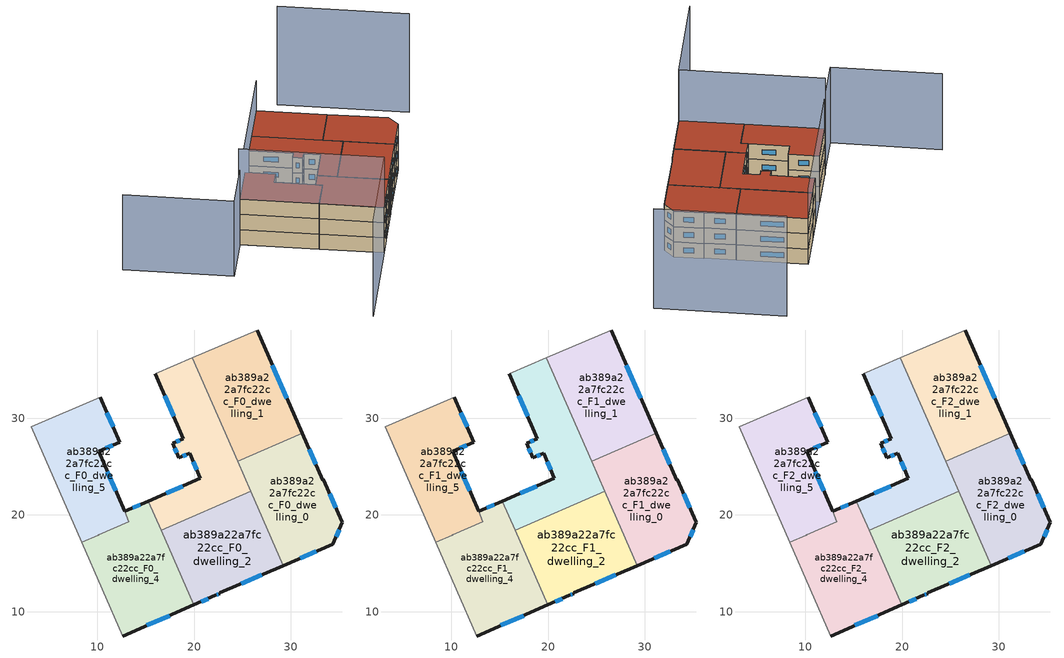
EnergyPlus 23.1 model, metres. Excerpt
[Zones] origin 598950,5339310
ab389a22a7fc22cc_F0_dwelling_0
 floor ground (EU_floor_Construction): 31.17,28.46 33.29,23.6 33.37,23.67 35.32,19.27 34.37,16.99 29.22,14.77 24.51,25.54 z0
 wall outside (EU_wall_Construction): 29.22,14.77 34.37,16.99 35.32,19.27 33.37,23.67 33.29,23.6 31.17,28.46 z0:3
 wall to ab389a22a7fc22cc_F0_dwelling_1 (EU_wall_Construction): 31.17,28.46 24.51,25.54 z0:3
 wall to ab389a22a7fc22cc_F0_dwelling_2 (EU_wall_Construction): 25.86,22.46 29.22,14.77 z0:3
 wall to ab389a22a7fc22cc_F0_dwelling_3 (EU_wall_Construction): 24.51,25.54 25.86,22.46 z0:3
 window (EU_Window_Construction): 34.69,17.76 34.99,18.49 / 30.97,15.52 32.62,16.23 / 32.57,25.25 31.89,26.8 / 34.65,20.76 34.03,22.17 z1.02:1.98
ab389a22a7fc22cc_F0_dwelling_1
 floor ground (EU_floor_Construction): 26.51,39.12 31.17,28.46 24.51,25.54 19.83,36.25 z0
 wall outside (EU_wall_Construction): 31.17,28.46 26.51,39.12 z0:3
 wall adiabatic (EU_wall_Construction): 26.51,39.12 19.83,36.25 z0:3
 wall to ab389a22a7fc22cc_F0_dwelling_3 (EU_wall_Construction): 19.83,36.25 24.51,25.54 z0:3
 window (EU_Window_Construction): 29.59,32.08 28.1,35.49 z1.02:1.98
ab389a22a7fc22cc_F0_dwelling_2
 floor ground (EU_floor_Construction): 25.86,22.46 29.22,14.77 22.66,11.94 22.68,11.88 22.22,11.67 19.97,10.69 16.6,18.41 z0
 wall outside (EU_wall_Construction): 19.97,10.69 22.22,11.67 22.68,11.88 22.66,11.94 29.22,14.77 z0:3
 wall to ab389a22a7fc22cc_F0_dwelling_3 (EU_wall_Construction): 25.86,22.46 16.6,18.41 z0:3
 wall to ab389a22a7fc22cc_F0_dwelling_4 (EU_wall_Construction): 16.6,18.41 19.97,10.69 z0:3
 window (EU_Window_Construction): 22.37,11.74 22.52,11.81 / 20.74,11.03 21.45,11.34 / 24.89,12.9 26.99,13.81 z1.02:1.98
ab389a22a7fc22cc_F0_dwelling_3
 floor ground (EU_floor_Construction): 19.83,36.25 25.86,22.46 16.6,18.41 15.28,21.44 20.66,23.79 19.55,26.37 18.43,25.89 17.78,27.42 18.9,27.9 16.01,34.61 z0
 wall outside (EU_wall_Construction): 16.01,34.61 18.9,27.9 17.78,27.42 18.43,25.89 19.55,26.37 20.66,23.79 15.28,21.44 z0:3
 wall adiabatic (EU_wall_Construction): 19.83,36.25 16.01,34.61 z0:3
 wall to ab389a22a7fc22cc_F0_dwelling_4 (EU_wall_Construction): 15.28,21.44 16.6,18.41 z0:3
 window (EU_Window_Construction): 18.83,22.99 17.11,22.24 / 19.93,25.49 20.28,24.67 / 18.81,26.05 19.17,26.21 / 18,26.9 18.21,26.41 / 18.52,27.74 18.16,27.58 / 16.99,32.33 17.92,30.18 z1.02:1.98
ab389a22a7fc22cc_F0_dwelling_4
 floor ground (EU_floor_Construction): 15.28,21.44 19.97,10.69 12.63,7.48 8.4,17.18 10.08,17.91 10.18,17.96 13.28,19.31 12.82,20.36 z0
 wall outside (EU_wall_Construction): 15.28,21.44 12.82,20.36 / 12.63,7.48 19.97,10.69 z0:3
 wall adiabatic (EU_wall_Construction): 8.4,17.18 12.63,7.48 z0:3
 wall to ab389a22a7fc22cc_F0_dwelling_5 (EU_wall_Construction): 10.07,17.91 8.4,17.18 / 12.82,20.36 13.28,19.31 10.18,17.96 10.08,17.91 z0:3
 window (EU_Window_Construction): 14.44,21.07 13.66,20.73 / 15.13,8.58 17.48,9.6 z1.02:1.98
ab389a22a7fc22cc_F0_dwelling_5
 floor ground (EU_floor_Construction): 10.31,32.17 12.32,27.51 10.14,26.57 13.28,19.31 10.18,17.96 10.08,17.91 8.4,17.18 3.18,29.11 z0
 wall outside (EU_wall_Construction): 12.82,20.36 10.14,26.57 12.32,27.51 10.31,32.17 z0:3
 wall adiabatic (EU_wall_Construction): 10.31,32.17 3.18,29.11 8.4,17.18 z0:3
 window (EU_Window_Construction): 11.64,29.09 11,30.58 / 10.88,26.89 11.58,27.19 / 11.91,22.48 11.05,24.46 z1.02:1.98
ab389a22a7fc22cc_F1_dwelling_0
 floor to ab389a22a7fc22cc_F0_dwelling_0 (EU_floor_Construction): 31.17,28.46 33.29,23.6 33.37,23.67 35.32,19.27 34.37,16.99 29.22,14.77 24.51,25.54 z3
 wall outside (EU_wall_Construction): 29.22,14.77 34.37,16.99 35.32,19.27 33.37,23.67 33.29,23.6 31.17,28.46 z3:6
 wall to ab389a22a7fc22cc_F1_dwelling_1 (EU_wall_Construction): 31.17,28.46 24.51,25.54 z3:6
 wall to ab389a22a7fc22cc_F1_dwelling_2 (EU_wall_Construction): 25.86,22.46 29.22,14.77 z3:6
 wall to ab389a22a7fc22cc_F1_dwelling_3 (EU_wall_Construction): 24.51,25.54 25.86,22.46 z3:6
 window (EU_Window_Construction): 34.69,17.76 34.99,18.49 / 30.97,15.52 32.62,16.23 / 32.57,25.25 31.89,26.8 / 34.65,20.76 34.03,22.17 z4.02:4.98
ab389a22a7fc22cc_F1_dwelling_1
 floor to ab389a22a7fc22cc_F0_dwelling_1 (EU_floor_Construction): 26.51,39.12 31.17,28.46 24.51,25.54 19.83,36.25 z3
 wall outside (EU_wall_Construction): 31.17,28.46 26.51,39.12 z3:6
 wall adiabatic (EU_wall_Construction): 26.51,39.12 19.83,36.25 z3:6
 wall to ab389a22a7fc22cc_F1_dwelling_3 (EU_wall_Construction): 19.83,36.25 24.51,25.54 z3:6
 window (EU_Window_Construction): 29.59,32.08 28.1,35.49 z4.02:4.98
ab389a22a7fc22cc_F1_dwelling_2
 floor to ab389a22a7fc22cc_F0_dwelling_2 (EU_floor_Construction): 25.86,22.46 29.22,14.77 22.66,11.94 22.68,11.88 22.22,11.67 19.97,10.69 16.6,18.41 z3
 wall outside (EU_wall_Construction): 19.97,10.69 22.22,11.67 22.68,11.88 22.66,11.94 29.22,14.77 z3:6
 wall to ab389a22a7fc22cc_F1_dwelling_3 (EU_wall_Construction): 25.86,22.46 16.6,18.41 z3:6
 wall to ab389a22a7fc22cc_F1_dwelling_4 (EU_wall_Construction): 16.6,18.41 19.97,10.69 z3:6
 window (EU_Window_Construction): 22.37,11.74 22.52,11.81 / 20.74,11.03 21.45,11.34 / 24.89,12.9 26.99,13.81 z4.02:4.98
ab389a22a7fc22cc_F1_dwelling_3
 floor to ab389a22a7fc22cc_F0_dwelling_3 (EU_floor_Construction): 19.83,36.25 25.86,22.46 16.6,18.41 15.28,21.44 20.66,23.79 19.55,26.37 18.43,25.89 17.78,27.42 18.9,27.9 16.01,34.61 z3
 wall outside (EU_wall_Construction): 16.01,34.61 18.9,27.9 17.78,27.42 18.43,25.89 19.55,26.37 20.66,23.79 15.28,21.44 z3:6
 wall adiabatic (EU_wall_Construction): 19.83,36.25 16.01,34.61 z3:6
 wall to ab389a22a7fc22cc_F1_dwelling_4 (EU_wall_Construction): 15.28,21.44 16.6,18.41 z3:6
 window (EU_Window_Construction): 18.83,22.99 17.11,22.24 / 19.93,25.49 20.28,24.67 / 18.81,26.05 19.17,26.21 / 18,26.9 18.21,26.41 / 18.52,27.74 18.16,27.58 / 16.99,32.33 17.92,30.18 z4.02:4.98
ab389a22a7fc22cc_F1_dwelling_4
 floor to ab389a22a7fc22cc_F0_dwelling_4 (EU_floor_Construction): 15.28,21.44 19.97,10.69 12.63,7.48 8.4,17.18 10.08,17.91 10.18,17.96 13.28,19.31 12.82,20.36 z3
 wall outside (EU_wall_Construction): 15.28,21.44 12.82,20.36 / 12.63,7.48 19.97,10.69 z3:6
 wall adiabatic (EU_wall_Construction): 8.4,17.18 12.63,7.48 z3:6
 wall to ab389a22a7fc22cc_F1_dwelling_5 (EU_wall_Construction): 10.07,17.91 8.4,17.18 / 12.82,20.36 13.28,19.31 10.18,17.96 10.08,17.91 z3:6
 window (EU_Window_Construction): 14.44,21.07 13.66,20.73 / 15.13,8.58 17.48,9.6 z4.02:4.98
ab389a22a7fc22cc_F1_dwelling_5
 floor to ab389a22a7fc22cc_F0_dwelling_5 (EU_floor_Construction): 10.31,32.17 12.32,27.51 10.14,26.57 13.28,19.31 10.18,17.96 10.08,17.91 8.4,17.18 3.18,29.11 z3
 wall outside (EU_wall_Construction): 12.82,20.36 10.14,26.57 12.32,27.51 10.31,32.17 z3:6
 wall adiabatic (EU_wall_Construction): 10.31,32.17 3.18,29.11 8.4,17.18 z3:6
 window (EU_Window_Construction): 11.64,29.09 11,30.58 / 10.88,26.89 11.58,27.19 / 11.91,22.48 11.05,24.46 z4.02:4.98
ab389a22a7fc22cc_F2_dwelling_0
 floor to ab389a22a7fc22cc_F1_dwelling_0 (EU_floor_Construction): 31.17,28.46 33.29,23.6 33.37,23.67 35.32,19.27 34.37,16.99 29.22,14.77 24.51,25.54 z6
 wall outside (EU_wall_Construction): 29.22,14.77 34.37,16.99 35.32,19.27 33.37,23.67 33.29,23.6 31.17,28.46 z6:9
 wall to ab389a22a7fc22cc_F2_dwelling_1 (EU_wall_Construction): 31.17,28.46 24.51,25.54 z6:9
 wall to ab389a22a7fc22cc_F2_dwelling_2 (EU_wall_Construction): 25.86,22.46 29.22,14.77 z6:9
 wall to ab389a22a7fc22cc_F2_dwelling_3 (EU_wall_Construction): 24.51,25.54 25.86,22.46 z6:9
 window (EU_Window_Construction): 34.69,17.76 34.99,18.49 / 30.97,15.52 32.62,16.23 / 32.57,25.25 31.89,26.8 / 34.65,20.76 34.03,22.17 z7.02:7.98
 roof outside (EU_roof_Construction): 34.37,16.99 35.32,19.27 33.37,23.67 33.29,23.6 31.17,28.46 24.51,25.54 29.22,14.77 z9
ab389a22a7fc22cc_F2_dwelling_1
 floor to ab389a22a7fc22cc_F1_dwelling_1 (EU_floor_Construction): 26.51,39.12 31.17,28.46 24.51,25.54 19.83,36.25 z6
 wall outside (EU_wall_Construction): 31.17,28.46 26.51,39.12 z6:9
 wall adiabatic (EU_wall_Construction): 26.51,39.12 19.83,36.25 z6:9
 wall to ab389a22a7fc22cc_F2_dwelling_3 (EU_wall_Construction): 19.83,36.25 24.51,25.54 z6:9
 window (EU_Window_Construction): 29.59,32.08 28.1,35.49 z7.02:7.98
 roof outside (EU_roof_Construction): 31.17,28.46 26.51,39.12 19.83,36.25 24.51,25.54 z9
ab389a22a7fc22cc_F2_dwelling_2
 floor to ab389a22a7fc22cc_F1_dwelling_2 (EU_floor_Construction): 25.86,22.46 29.22,14.77 22.66,11.94 22.68,11.88 22.22,11.67 19.97,10.69 16.6,18.41 z6
 wall outside (EU_wall_Construction): 19.97,10.69 22.22,11.67 22.68,11.88 22.66,11.94 29.22,14.77 z6:9
 wall to ab389a22a7fc22cc_F2_dwelling_3 (EU_wall_Construction): 25.86,22.46 16.6,18.41 z6:9
 wall to ab389a22a7fc22cc_F2_dwelling_4 (EU_wall_Construction): 16.6,18.41 19.97,10.69 z6:9
 window (EU_Window_Construction): 22.37,11.74 22.52,11.81 / 20.74,11.03 21.45,11.34 / 24.89,12.9 26.99,13.81 z7.02:7.98
 roof outside (EU_roof_Construction): 29.22,14.77 25.86,22.46 16.6,18.41 19.97,10.69 22.22,11.67 22.68,11.88 22.66,11.94 z9
ab389a22a7fc22cc_F2_dwelling_3
 floor to ab389a22a7fc22cc_F1_dwelling_3 (EU_floor_Construction): 19.83,36.25 25.86,22.46 16.6,18.41 15.28,21.44 20.66,23.79 19.55,26.37 18.43,25.89 17.78,27.42 18.9,27.9 16.01,34.61 z6
 wall outside (EU_wall_Construction): 16.01,34.61 18.9,27.9 17.78,27.42 18.43,25.89 19.55,26.37 20.66,23.79 15.28,21.44 z6:9
 wall adiabatic (EU_wall_Construction): 19.83,36.25 16.01,34.61 z6:9
 wall to ab389a22a7fc22cc_F2_dwelling_4 (EU_wall_Construction): 15.28,21.44 16.6,18.41 z6:9
 window (EU_Window_Construction): 18.83,22.99 17.11,22.24 / 19.93,25.49 20.28,24.67 / 18.81,26.05 19.17,26.21 / 18,26.9 18.21,26.41 / 18.52,27.74 18.16,27.58 / 16.99,32.33 17.92,30.18 z7.02:7.98
 roof outside (EU_roof_Construction): 25.86,22.46 19.83,36.25 16.01,34.61 18.9,27.9 17.78,27.42 18.43,25.89 19.55,26.37 20.66,23.79 15.28,21.44 16.6,18.41 z9
ab389a22a7fc22cc_F2_dwelling_4
 floor to ab389a22a7fc22cc_F1_dwelling_4 (EU_floor_Construction): 15.28,21.44 19.97,10.69 12.63,7.48 8.4,17.18 10.08,17.91 10.18,17.96 13.28,19.31 12.82,20.36 z6
 wall outside (EU_wall_Construction): 15.28,21.44 12.82,20.36 / 12.63,7.48 19.97,10.69 z6:9
 wall adiabatic (EU_wall_Construction): 8.4,17.18 12.63,7.48 z6:9
 wall to ab389a22a7fc22cc_F2_dwelling_5 (EU_wall_Construction): 10.07,17.91 8.4,17.18 / 12.82,20.36 13.28,19.31 10.18,17.96 10.08,17.91 z6:9
 window (EU_Window_Construction): 14.44,21.07 13.66,20.73 / 15.13,8.58 17.48,9.6 z7.02:7.98
 roof outside (EU_roof_Construction): 19.97,10.69 15.28,21.44 12.82,20.36 13.28,19.31 10.18,17.96 10.08,17.91 8.4,17.18 12.63,7.48 z9
ab389a22a7fc22cc_F2_dwelling_5
 floor to ab389a22a7fc22cc_F1_dwelling_5 (EU_floor_Construction): 10.31,32.17 12.32,27.51 10.14,26.57 13.28,19.31 10.18,17.96 10.08,17.91 8.4,17.18 3.18,29.11 z6
 wall outside (EU_wall_Construction): 12.82,20.36 10.14,26.57 12.32,27.51 10.31,32.17 z6:9
 wall adiabatic (EU_wall_Construction): 10.31,32.17 3.18,29.11 8.4,17.18 z6:9
 window (EU_Window_Construction): 11.64,29.09 11,30.58 / 10.88,26.89 11.58,27.19 / 11.91,22.48 11.05,24.46 z7.02:7.98
 roof outside (EU_roof_Construction): 13.28,19.31 10.14,26.57 12.32,27.51 10.31,32.17 3.18,29.11 8.4,17.18 10.07,17.91 10.18,17.96 z9
shading: 3.14,29.21 12.63,7.48 / 12.63,7.48 -3.9,0.26 z0:19; 26.51,39.12 -5.09,25.52 / -5.09,25.52 -12.28,42.23 z0:14.9; 49.51,23.45 40.89,43.22 z0:19.6
[Building]
EU S2 Campaign: North Axis=0; Terrain=City; Solar Distribution=FullExterior
[Site:Location]
Vienna: Latitude=48; Longitude=16.5; Time Zone=1; Elevation=183
[SizingPeriod:WeatherFileDays]
AnnualSizingPeriod: Begin Month=1; Begin Day of Month=1; End Month=12; End Day of Month=31; Day of Week for Start Day=Monday; Use Weather File Daylight Saving Period=No; Use Weather File Rain and Snow Indicators=No
[MATERIAL]
EU_InternalMass_Material: Roughness=MediumRough; Thickness=0.1; Conductivity=1; Density=1800; Specific Heat=900; Thermal Absorptance=0.9; Solar Absorptance=0.7; Visible Absorptance=0.7
[MATERIAL:NOMASS] Roughness=MediumRough; Thermal Absorptance=0.9; Solar Absorptance=0.7; Visible Absorptance=0.7
Name | Thermal Resistance
EU_wall_NoMass | 0.942466
EU_roof_NoMass | 0.551687
EU_floor_NoMass | 0.66527
[WINDOWMATERIAL:SIMPLEGLAZINGSYSTEM]
EU_Window_SimpleGlazing: UFactor=2.03367; Solar Heat Gain Coefficient=0.65; Visible Transmittance=0.65
[CONSTRUCTION]
EU_wall_Construction: EU_wall_NoMass
EU_roof_Construction: EU_roof_NoMass
EU_floor_Construction: EU_floor_NoMass
EU_Window_Construction: EU_Window_SimpleGlazing
EU_InternalMass_Construction: EU_InternalMass_Material
[ZONE] Type=1; Multiplier=1; Ceiling Height=autocalculate; Floor Area=autocalculate; Part of Total Floor Area=Yes
Name | Volume
ab389a22a7fc22cc_F0_dwelling_0; ab389a22a7fc22cc_F1_dwelling_0; ab389a22a7fc22cc_F2_dwelling_0 | 254.27
ab389a22a7fc22cc_F0_dwelling_1; ab389a22a7fc22cc_F1_dwelling_1; ab389a22a7fc22cc_F2_dwelling_1 | 254.29
ab389a22a7fc22cc_F0_dwelling_2; ab389a22a7fc22cc_F1_dwelling_2; ab389a22a7fc22cc_F2_dwelling_2 | 254.299
ab389a22a7fc22cc_F0_dwelling_3; ab389a22a7fc22cc_F1_dwelling_3; ab389a22a7fc22cc_F2_dwelling_3 | 254.271
ab389a22a7fc22cc_F0_dwelling_4; ab389a22a7fc22cc_F1_dwelling_4; ab389a22a7fc22cc_F2_dwelling_4 | 263.511
ab389a22a7fc22cc_F0_dwelling_5; ab389a22a7fc22cc_F1_dwelling_5; ab389a22a7fc22cc_F2_dwelling_5 | 245.078
[INTERNALMASS] Construction=EU_InternalMass_Construction
Name | Zone or ZoneList | Surface Area
ab389a22a7fc22cc_F0_dwelling_0_EU_InternalMass | ab389a22a7fc22cc_F0_dwelling_0 | 84.7564
ab389a22a7fc22cc_F0_dwelling_1_EU_InternalMass | ab389a22a7fc22cc_F0_dwelling_1 | 84.7631
ab389a22a7fc22cc_F0_dwelling_2_EU_InternalMass | ab389a22a7fc22cc_F0_dwelling_2 | 84.7661
ab389a22a7fc22cc_F0_dwelling_3_EU_InternalMass | ab389a22a7fc22cc_F0_dwelling_3 | 84.7571
ab389a22a7fc22cc_F0_dwelling_4_EU_InternalMass | ab389a22a7fc22cc_F0_dwelling_4 | 87.8358
ab389a22a7fc22cc_F0_dwelling_5_EU_InternalMass | ab389a22a7fc22cc_F0_dwelling_5 | 81.6896
ab389a22a7fc22cc_F1_dwelling_0_EU_InternalMass | ab389a22a7fc22cc_F1_dwelling_0 | 84.7564
ab389a22a7fc22cc_F1_dwelling_1_EU_InternalMass | ab389a22a7fc22cc_F1_dwelling_1 | 84.7631
ab389a22a7fc22cc_F1_dwelling_2_EU_InternalMass | ab389a22a7fc22cc_F1_dwelling_2 | 84.7661
ab389a22a7fc22cc_F1_dwelling_3_EU_InternalMass | ab389a22a7fc22cc_F1_dwelling_3 | 84.7571
ab389a22a7fc22cc_F1_dwelling_4_EU_InternalMass | ab389a22a7fc22cc_F1_dwelling_4 | 87.8358
ab389a22a7fc22cc_F1_dwelling_5_EU_InternalMass | ab389a22a7fc22cc_F1_dwelling_5 | 81.6896
ab389a22a7fc22cc_F2_dwelling_0_EU_InternalMass | ab389a22a7fc22cc_F2_dwelling_0 | 84.7564
ab389a22a7fc22cc_F2_dwelling_1_EU_InternalMass | ab389a22a7fc22cc_F2_dwelling_1 | 84.7631
ab389a22a7fc22cc_F2_dwelling_2_EU_InternalMass | ab389a22a7fc22cc_F2_dwelling_2 | 84.7661
ab389a22a7fc22cc_F2_dwelling_3_EU_InternalMass | ab389a22a7fc22cc_F2_dwelling_3 | 84.7571
ab389a22a7fc22cc_F2_dwelling_4_EU_InternalMass | ab389a22a7fc22cc_F2_dwelling_4 | 87.8358
ab389a22a7fc22cc_F2_dwelling_5_EU_InternalMass | ab389a22a7fc22cc_F2_dwelling_5 | 81.6896
[OTHEREQUIPMENT] Fuel Type=Electricity; Design Level Calculation Method=Watts/Area; Power per Zone Floor Area=1; Fraction Latent=0; Fraction Radiant=0; Fraction Lost=0; Carbon Dioxide Generation Rate=0; EndUse Subcategory=EU_Step8_InternalGains
Name | Zone or ZoneList or Space or SpaceList | Schedule
EU_Step8_InternalGain_ab389a22a7fc22cc_F0_dwelling_0_f000 | ab389a22a7fc22cc_F0_dwelling_0 | EU_Step8_GainSchedule_ab389a22a7fc22cc_F0_dwelling_0_f000
EU_Step8_InternalGain_ab389a22a7fc22cc_F0_dwelling_1_f000 | ab389a22a7fc22cc_F0_dwelling_1 | EU_Step8_GainSchedule_ab389a22a7fc22cc_F0_dwelling_1_f000
EU_Step8_InternalGain_ab389a22a7fc22cc_F0_dwelling_2_f000 | ab389a22a7fc22cc_F0_dwelling_2 | EU_Step8_GainSchedule_ab389a22a7fc22cc_F0_dwelling_2_f000
EU_Step8_InternalGain_ab389a22a7fc22cc_F0_dwelling_3_f000 | ab389a22a7fc22cc_F0_dwelling_3 | EU_Step8_GainSchedule_ab389a22a7fc22cc_F0_dwelling_3_f000
EU_Step8_InternalGain_ab389a22a7fc22cc_F0_dwelling_4_f000 | ab389a22a7fc22cc_F0_dwelling_4 | EU_Step8_GainSchedule_ab389a22a7fc22cc_F0_dwelling_4_f000
EU_Step8_InternalGain_ab389a22a7fc22cc_F0_dwelling_5_f000 | ab389a22a7fc22cc_F0_dwelling_5 | EU_Step8_GainSchedule_ab389a22a7fc22cc_F0_dwelling_5_f000
EU_Step8_InternalGain_ab389a22a7fc22cc_F1_dwelling_0_f000 | ab389a22a7fc22cc_F1_dwelling_0 | EU_Step8_GainSchedule_ab389a22a7fc22cc_F1_dwelling_0_f000
EU_Step8_InternalGain_ab389a22a7fc22cc_F1_dwelling_1_f000 | ab389a22a7fc22cc_F1_dwelling_1 | EU_Step8_GainSchedule_ab389a22a7fc22cc_F1_dwelling_1_f000
EU_Step8_InternalGain_ab389a22a7fc22cc_F1_dwelling_2_f000 | ab389a22a7fc22cc_F1_dwelling_2 | EU_Step8_GainSchedule_ab389a22a7fc22cc_F1_dwelling_2_f000
EU_Step8_InternalGain_ab389a22a7fc22cc_F1_dwelling_3_f000 | ab389a22a7fc22cc_F1_dwelling_3 | EU_Step8_GainSchedule_ab389a22a7fc22cc_F1_dwelling_3_f000
EU_Step8_InternalGain_ab389a22a7fc22cc_F1_dwelling_4_f000 | ab389a22a7fc22cc_F1_dwelling_4 | EU_Step8_GainSchedule_ab389a22a7fc22cc_F1_dwelling_4_f000
EU_Step8_InternalGain_ab389a22a7fc22cc_F1_dwelling_5_f000 | ab389a22a7fc22cc_F1_dwelling_5 | EU_Step8_GainSchedule_ab389a22a7fc22cc_F1_dwelling_5_f000
EU_Step8_InternalGain_ab389a22a7fc22cc_F2_dwelling_0_f000 | ab389a22a7fc22cc_F2_dwelling_0 | EU_Step8_GainSchedule_ab389a22a7fc22cc_F2_dwelling_0_f000
EU_Step8_InternalGain_ab389a22a7fc22cc_F2_dwelling_1_f000 | ab389a22a7fc22cc_F2_dwelling_1 | EU_Step8_GainSchedule_ab389a22a7fc22cc_F2_dwelling_1_f000
EU_Step8_InternalGain_ab389a22a7fc22cc_F2_dwelling_2_f000 | ab389a22a7fc22cc_F2_dwelling_2 | EU_Step8_GainSchedule_ab389a22a7fc22cc_F2_dwelling_2_f000
EU_Step8_InternalGain_ab389a22a7fc22cc_F2_dwelling_3_f000 | ab389a22a7fc22cc_F2_dwelling_3 | EU_Step8_GainSchedule_ab389a22a7fc22cc_F2_dwelling_3_f000
EU_Step8_InternalGain_ab389a22a7fc22cc_F2_dwelling_4_f000 | ab389a22a7fc22cc_F2_dwelling_4 | EU_Step8_GainSchedule_ab389a22a7fc22cc_F2_dwelling_4_f000
EU_Step8_InternalGain_ab389a22a7fc22cc_F2_dwelling_5_f000 | ab389a22a7fc22cc_F2_dwelling_5 | EU_Step8_GainSchedule_ab389a22a7fc22cc_F2_dwelling_5_f000
[ZONEVENTILATION:DESIGNFLOWRATE] Schedule=EU_AlwaysOn; Design Flow Rate Calculation Method=AirChanges/Hour; Air Changes per Hour=0.530523; Ventilation Type=Natural; Fan Pressure Rise=0; Fan Total Efficiency=1; Constant Term Coefficient=1; Temperature Term Coefficient=0; Velocity Term Coefficient=0; Velocity Squared Term Coefficient=0; Minimum Indoor Temperature=-100; Maximum Indoor Temperature=100; Delta Temperature=-100; Minimum Outdoor Temperature=-100; Maximum Outdoor Temperature=100; Maximum Wind Speed=40
Name | Zone or ZoneList or Space or SpaceList
EU_ConstantAir_ab389a22a7fc22cc_F0_dwelling_0 | ab389a22a7fc22cc_F0_dwelling_0
EU_ConstantAir_ab389a22a7fc22cc_F0_dwelling_1 | ab389a22a7fc22cc_F0_dwelling_1
EU_ConstantAir_ab389a22a7fc22cc_F0_dwelling_2 | ab389a22a7fc22cc_F0_dwelling_2
EU_ConstantAir_ab389a22a7fc22cc_F0_dwelling_3 | ab389a22a7fc22cc_F0_dwelling_3
EU_ConstantAir_ab389a22a7fc22cc_F0_dwelling_4 | ab389a22a7fc22cc_F0_dwelling_4
EU_ConstantAir_ab389a22a7fc22cc_F0_dwelling_5 | ab389a22a7fc22cc_F0_dwelling_5
EU_ConstantAir_ab389a22a7fc22cc_F1_dwelling_0 | ab389a22a7fc22cc_F1_dwelling_0
EU_ConstantAir_ab389a22a7fc22cc_F1_dwelling_1 | ab389a22a7fc22cc_F1_dwelling_1
EU_ConstantAir_ab389a22a7fc22cc_F1_dwelling_2 | ab389a22a7fc22cc_F1_dwelling_2
EU_ConstantAir_ab389a22a7fc22cc_F1_dwelling_3 | ab389a22a7fc22cc_F1_dwelling_3
EU_ConstantAir_ab389a22a7fc22cc_F1_dwelling_4 | ab389a22a7fc22cc_F1_dwelling_4
EU_ConstantAir_ab389a22a7fc22cc_F1_dwelling_5 | ab389a22a7fc22cc_F1_dwelling_5
EU_ConstantAir_ab389a22a7fc22cc_F2_dwelling_0 | ab389a22a7fc22cc_F2_dwelling_0
EU_ConstantAir_ab389a22a7fc22cc_F2_dwelling_1 | ab389a22a7fc22cc_F2_dwelling_1
EU_ConstantAir_ab389a22a7fc22cc_F2_dwelling_2 | ab389a22a7fc22cc_F2_dwelling_2
EU_ConstantAir_ab389a22a7fc22cc_F2_dwelling_3 | ab389a22a7fc22cc_F2_dwelling_3
EU_ConstantAir_ab389a22a7fc22cc_F2_dwelling_4 | ab389a22a7fc22cc_F2_dwelling_4
EU_ConstantAir_ab389a22a7fc22cc_F2_dwelling_5 | ab389a22a7fc22cc_F2_dwelling_5
[HVACTEMPLATE:THERMOSTAT] Constant Heating Setpoint=20; Constant Cooling Setpoint=50
EU_HeatOnly_ab389a22a7fc22cc_F0_dwelling_0; EU_HeatOnly_ab389a22a7fc22cc_F0_dwelling_1; EU_HeatOnly_ab389a22a7fc22cc_F0_dwelling_2; EU_HeatOnly_ab389a22a7fc22cc_F0_dwelling_3; EU_HeatOnly_ab389a22a7fc22cc_F0_dwelling_4; EU_HeatOnly_ab389a22a7fc22cc_F0_dwelling_5; EU_HeatOnly_ab389a22a7fc22cc_F1_dwelling_0; EU_HeatOnly_ab389a22a7fc22cc_F1_dwelling_1; EU_HeatOnly_ab389a22a7fc22cc_F1_dwelling_2; EU_HeatOnly_ab389a22a7fc22cc_F1_dwelling_3; EU_HeatOnly_ab389a22a7fc22cc_F1_dwelling_4; EU_HeatOnly_ab389a22a7fc22cc_F1_dwelling_5; EU_HeatOnly_ab389a22a7fc22cc_F2_dwelling_0; EU_HeatOnly_ab389a22a7fc22cc_F2_dwelling_1; EU_HeatOnly_ab389a22a7fc22cc_F2_dwelling_2; EU_HeatOnly_ab389a22a7fc22cc_F2_dwelling_3; EU_HeatOnly_ab389a22a7fc22cc_F2_dwelling_4; EU_HeatOnly_ab389a22a7fc22cc_F2_dwelling_5
[HVACTEMPLATE:ZONE:IDEALLOADSAIRSYSTEM] System Availability Schedule=EU_AlwaysOn; Maximum Heating Supply Air Temperature=50; Minimum Cooling Supply Air Temperature=13; Maximum Heating Supply Air Humidity Ratio=0.0156; Minimum Cooling Supply Air Humidity Ratio=0.0077; Heating Limit=NoLimit; Cooling Limit=NoLimit; Heating Availability Schedule=EU_AlwaysOn; Cooling Availability Schedule=EU_CoolingOff; Dehumidification Control Type=ConstantSensibleHeatRatio; Cooling Sensible Heat Ratio=0.7; Dehumidification Setpoint=60; Humidification Control Type=None; Humidification Setpoint=30; Outdoor Air Method=None; Outdoor Air Flow Rate per Person=0.00944; Outdoor Air Flow Rate per Zone Floor Area=0; Outdoor Air Flow Rate per Zone=0; Demand Controlled Ventilation Type=None; Outdoor Air Economizer Type=NoEconomizer; Heat Recovery Type=None; Sensible Heat Recovery Effectiveness=0.7; Latent Heat Recovery Effectiveness=0.65
Name | Template Thermostat
ab389a22a7fc22cc_F0_dwelling_0 | EU_HeatOnly_ab389a22a7fc22cc_F0_dwelling_0
ab389a22a7fc22cc_F0_dwelling_1 | EU_HeatOnly_ab389a22a7fc22cc_F0_dwelling_1
ab389a22a7fc22cc_F0_dwelling_2 | EU_HeatOnly_ab389a22a7fc22cc_F0_dwelling_2
ab389a22a7fc22cc_F0_dwelling_3 | EU_HeatOnly_ab389a22a7fc22cc_F0_dwelling_3
ab389a22a7fc22cc_F0_dwelling_4 | EU_HeatOnly_ab389a22a7fc22cc_F0_dwelling_4
ab389a22a7fc22cc_F0_dwelling_5 | EU_HeatOnly_ab389a22a7fc22cc_F0_dwelling_5
ab389a22a7fc22cc_F1_dwelling_0 | EU_HeatOnly_ab389a22a7fc22cc_F1_dwelling_0
ab389a22a7fc22cc_F1_dwelling_1 | EU_HeatOnly_ab389a22a7fc22cc_F1_dwelling_1
ab389a22a7fc22cc_F1_dwelling_2 | EU_HeatOnly_ab389a22a7fc22cc_F1_dwelling_2
ab389a22a7fc22cc_F1_dwelling_3 | EU_HeatOnly_ab389a22a7fc22cc_F1_dwelling_3
ab389a22a7fc22cc_F1_dwelling_4 | EU_HeatOnly_ab389a22a7fc22cc_F1_dwelling_4
ab389a22a7fc22cc_F1_dwelling_5 | EU_HeatOnly_ab389a22a7fc22cc_F1_dwelling_5
ab389a22a7fc22cc_F2_dwelling_0 | EU_HeatOnly_ab389a22a7fc22cc_F2_dwelling_0
ab389a22a7fc22cc_F2_dwelling_1 | EU_HeatOnly_ab389a22a7fc22cc_F2_dwelling_1
ab389a22a7fc22cc_F2_dwelling_2 | EU_HeatOnly_ab389a22a7fc22cc_F2_dwelling_2
ab389a22a7fc22cc_F2_dwelling_3 | EU_HeatOnly_ab389a22a7fc22cc_F2_dwelling_3
ab389a22a7fc22cc_F2_dwelling_4 | EU_HeatOnly_ab389a22a7fc22cc_F2_dwelling_4
ab389a22a7fc22cc_F2_dwelling_5 | EU_HeatOnly_ab389a22a7fc22cc_F2_dwelling_5
[SIZING:ZONE] Zone Cooling Design Supply Air Temperature Input Method=SupplyAirTemperature; Zone Cooling Design Supply Air Temperature=13; Zone Heating Design Supply Air Temperature Input Method=SupplyAirTemperature; Zone Heating Design Supply Air Temperature=50; Zone Cooling Design Supply Air Humidity Ratio=0.008; Zone Heating Design Supply Air Humidity Ratio=0.008; Cooling Design Air Flow Method=DesignDay; Cooling Design Air Flow Rate=0; Cooling Minimum Air Flow per Zone Floor Area=0.000762; Cooling Minimum Air Flow=0; Cooling Minimum Air Flow Fraction=0.2; Heating Design Air Flow Method=DesignDay; Heating Design Air Flow Rate=0; Heating Maximum Air Flow per Zone Floor Area=0.002032; Heating Maximum Air Flow=0.141576; Heating Maximum Air Flow Fraction=0.3; Account for Dedicated Outdoor Air System=No; Dedicated Outdoor Air System Control Strategy=NeutralSupplyAir; Dedicated Outdoor Air Low Setpoint Temperature for Design=autosize; Dedicated Outdoor Air High Setpoint Temperature for Design=autosize; Zone Load Sizing Method=Sensible Load Only No Latent Load; Zone Latent Cooling Design Supply Air Humidity Ratio Input Method=HumidityRatioDifference; Zone Cooling Design Supply Air Humidity Ratio Difference=0.005; Zone Latent Heating Design Supply Air Humidity Ratio Input Method=HumidityRatioDifference; Zone Humidification Design Supply Air Humidity Ratio Difference=0.005
ab389a22a7fc22cc_F0_dwelling_0; ab389a22a7fc22cc_F0_dwelling_1; ab389a22a7fc22cc_F0_dwelling_2; ab389a22a7fc22cc_F0_dwelling_3; ab389a22a7fc22cc_F0_dwelling_4; ab389a22a7fc22cc_F0_dwelling_5; ab389a22a7fc22cc_F1_dwelling_0; ab389a22a7fc22cc_F1_dwelling_1; ab389a22a7fc22cc_F1_dwelling_2; ab389a22a7fc22cc_F1_dwelling_3; ab389a22a7fc22cc_F1_dwelling_4; ab389a22a7fc22cc_F1_dwelling_5; ab389a22a7fc22cc_F2_dwelling_0; ab389a22a7fc22cc_F2_dwelling_1; ab389a22a7fc22cc_F2_dwelling_2; ab389a22a7fc22cc_F2_dwelling_3; ab389a22a7fc22cc_F2_dwelling_4; ab389a22a7fc22cc_F2_dwelling_5
[SCHEDULE:CONSTANT]
Name | Hourly Value
EU_AlwaysOn | 1
EU_CoolingOff | 0
[SCHEDULE:FILE] Column Number=1; Rows to Skip at Top=0; Number of Hours of Data=8760; Column Separator=Comma; Interpolate to Timestep=No; Minutes per Item=60; Adjust Schedule for Daylight Savings=Yes
Name | File
EU_Step8_GainSchedule_ab389a22a7fc22cc_F0_dwelling_0_f000 | ../../schedules/ab389a22a7fc22cc/ab389a22a7fc22cc_F0_dwelling_0_f000_gain.csv
EU_Step8_GainSchedule_ab389a22a7fc22cc_F0_dwelling_1_f000 | ../../schedules/ab389a22a7fc22cc/ab389a22a7fc22cc_F0_dwelling_1_f000_gain.csv
EU_Step8_GainSchedule_ab389a22a7fc22cc_F0_dwelling_2_f000 | ../../schedules/ab389a22a7fc22cc/ab389a22a7fc22cc_F0_dwelling_2_f000_gain.csv
EU_Step8_GainSchedule_ab389a22a7fc22cc_F0_dwelling_3_f000 | ../../schedules/ab389a22a7fc22cc/ab389a22a7fc22cc_F0_dwelling_3_f000_gain.csv
EU_Step8_GainSchedule_ab389a22a7fc22cc_F0_dwelling_4_f000 | ../../schedules/ab389a22a7fc22cc/ab389a22a7fc22cc_F0_dwelling_4_f000_gain.csv
EU_Step8_GainSchedule_ab389a22a7fc22cc_F0_dwelling_5_f000 | ../../schedules/ab389a22a7fc22cc/ab389a22a7fc22cc_F0_dwelling_5_f000_gain.csv
EU_Step8_GainSchedule_ab389a22a7fc22cc_F1_dwelling_0_f000 | ../../schedules/ab389a22a7fc22cc/ab389a22a7fc22cc_F1_dwelling_0_f000_gain.csv
EU_Step8_GainSchedule_ab389a22a7fc22cc_F1_dwelling_1_f000 | ../../schedules/ab389a22a7fc22cc/ab389a22a7fc22cc_F1_dwelling_1_f000_gain.csv
EU_Step8_GainSchedule_ab389a22a7fc22cc_F1_dwelling_2_f000 | ../../schedules/ab389a22a7fc22cc/ab389a22a7fc22cc_F1_dwelling_2_f000_gain.csv
EU_Step8_GainSchedule_ab389a22a7fc22cc_F1_dwelling_3_f000 | ../../schedules/ab389a22a7fc22cc/ab389a22a7fc22cc_F1_dwelling_3_f000_gain.csv
EU_Step8_GainSchedule_ab389a22a7fc22cc_F1_dwelling_4_f000 | ../../schedules/ab389a22a7fc22cc/ab389a22a7fc22cc_F1_dwelling_4_f000_gain.csv
EU_Step8_GainSchedule_ab389a22a7fc22cc_F1_dwelling_5_f000 | ../../schedules/ab389a22a7fc22cc/ab389a22a7fc22cc_F1_dwelling_5_f000_gain.csv
EU_Step8_GainSchedule_ab389a22a7fc22cc_F2_dwelling_0_f000 | ../../schedules/ab389a22a7fc22cc/ab389a22a7fc22cc_F2_dwelling_0_f000_gain.csv
EU_Step8_GainSchedule_ab389a22a7fc22cc_F2_dwelling_1_f000 | ../../schedules/ab389a22a7fc22cc/ab389a22a7fc22cc_F2_dwelling_1_f000_gain.csv
EU_Step8_GainSchedule_ab389a22a7fc22cc_F2_dwelling_2_f000 | ../../schedules/ab389a22a7fc22cc/ab389a22a7fc22cc_F2_dwelling_2_f000_gain.csv
EU_Step8_GainSchedule_ab389a22a7fc22cc_F2_dwelling_3_f000 | ../../schedules/ab389a22a7fc22cc/ab389a22a7fc22cc_F2_dwelling_3_f000_gain.csv
EU_Step8_GainSchedule_ab389a22a7fc22cc_F2_dwelling_4_f000 | ../../schedules/ab389a22a7fc22cc/ab389a22a7fc22cc_F2_dwelling_4_f000_gain.csv
EU_Step8_GainSchedule_ab389a22a7fc22cc_F2_dwelling_5_f000 | ../../schedules/ab389a22a7fc22cc/ab389a22a7fc22cc_F2_dwelling_5_f000_gain.csv
